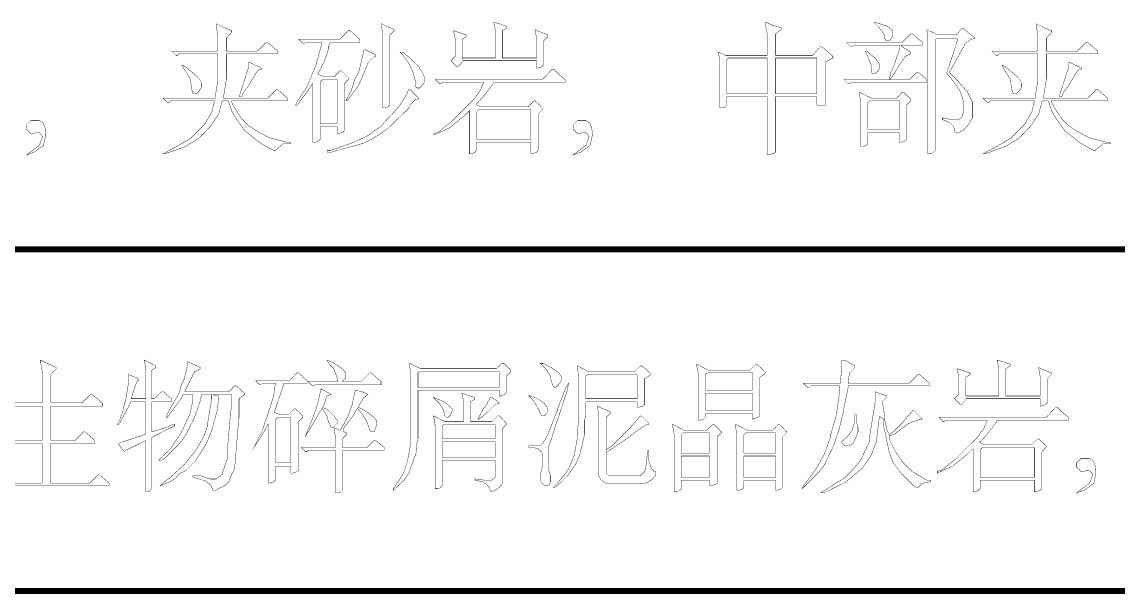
# Model space of a CAD drawing. Extents: x 94 to 452, y -72 to 1042.
# Drawn here: x 251.99 to 280.06, y 188.54 to 203.2 of the extents above; entities that cross this region are included whole.
import ezdxf

# ---------------------------------------------------------------- set-up
doc = ezdxf.new("R2010")
doc.units = 0
doc.header["$MEASUREMENT"] = 0
doc.layers.add('TREE_LAYER', color=7, linetype='Continuous')

msp = doc.modelspace()

# ---------------------------------------------------------------- linework, layer by layer
at = {"layer": 'TREE_LAYER'}
for points, const_width, elevation in [([(256.963024, 203.156283), (256.963024, 203.156283), (256.963024, 203.101382), (257.0042, 202.881774), (257.0042, 202.470009), (256.990475, 202.456283), (255.823808, 202.456283), (255.933612, 202.34648), (255.974788, 202.34648), (256.015965, 202.387656), (256.990475, 202.387656), (257.0042, 202.387656), (257.0042, 201.673931), (256.935573, 201.275891), (256.935573, 201.24844), (255.6042, 201.24844), (255.714004, 201.138636), (255.755181, 201.138636), (255.796357, 201.179813), (256.921847, 201.179813), (256.921847, 201.179813), (256.85322, 200.891578), (256.674788, 200.589617), (256.3042, 200.219029), (256.02969, 200.054323), (255.6042, 199.820989), (255.645377, 199.820989), (256.15322, 199.999421), (256.523808, 200.219029), (256.825769, 200.534715), (257.031651, 200.850401), (257.114004, 201.166087), (257.12773, 201.179813), (257.264985, 201.179813), (257.27871, 201.166087), (257.374788, 200.891578), (257.512043, 200.67197), (257.676749, 200.438636), (257.717926, 200.39746), (258.061063, 200.12295), (258.294396, 199.985695), (258.459102, 199.903342), (258.472828, 199.903342), (258.67871, 200.081774), (258.870867, 200.081774), (258.870867, 200.12295), (258.747337, 200.12295), (258.321847, 200.232754), (257.992436, 200.411185), (257.772828, 200.562166), (257.621847, 200.713146), (257.443416, 200.987656), (257.347337, 201.166087), (257.361063, 201.179813), (258.788514, 201.179813), (258.788514, 201.24844), (258.541455, 201.468048), (258.500279, 201.468048), (258.280671, 201.24844), (257.141455, 201.24844), (257.141455, 201.262166), (257.182632, 201.426872), (257.196357, 201.577852), (257.223808, 201.728832), (257.223808, 202.387656), (257.223808, 202.387656), (258.541455, 202.387656), (258.541455, 202.456283), (258.280671, 202.675891), (258.239494, 202.675891), (258.019886, 202.456283), (257.223808, 202.456283), (257.223808, 202.470009), (257.223808, 202.785695), (257.361063, 202.936676), (257.361063, 202.977852), (257.182632, 203.04648), (256.963024, 203.156283), (256.963024, 203.156283)], 0.01, 67), ([(260.394396, 202.977852), (260.35322, 202.977852), (260.133612, 202.758244), (259.076749, 202.758244), (259.186553, 202.64844), (259.214004, 202.64844), (259.255181, 202.675891), (259.680671, 202.675891), (259.680671, 202.675891), (259.584592, 202.34648), (259.584592, 202.305303), (259.543416, 202.195499), (259.515965, 202.085695), (259.406161, 201.824911), (259.296357, 201.550401), (259.035573, 201.152362), (258.994396, 201.070009), (258.994396, 201.070009), (259.035573, 201.070009), (259.049298, 201.083734), (259.323808, 201.454323), (259.433612, 201.632754), (259.433612, 201.632754), (259.433612, 200.12295), (259.52969, 200.12295), (259.584592, 200.150401), (259.625769, 200.191578), (259.625769, 200.520989), (259.625769, 200.520989), (260.051259, 200.520989), (260.064985, 200.520989), (260.064985, 200.342558), (260.106161, 200.342558), (260.202239, 200.370009), (260.243416, 200.411185), (260.243416, 201.619029), (260.35322, 201.728832), (260.35322, 201.770009), (260.174788, 201.94844), (260.133612, 201.94844), (259.982632, 201.79746), (259.721847, 201.79746), (259.570867, 201.866087), (259.570867, 201.879813), (259.735573, 202.195499), (259.845377, 202.524911), (259.845377, 202.579813), (259.886553, 202.675891), (260.641455, 202.675891), (260.641455, 202.758244), (260.394396, 202.977852), (260.394396, 202.977852)], 0.01, 67), ([(261.2042, 203.156283), (261.190475, 203.156283), (261.190475, 203.128832), (261.231651, 202.909225), (261.231651, 201.001382), (261.300279, 201.001382), (261.368906, 201.028832), (261.410083, 201.070009), (261.410083, 202.868048), (261.519886, 202.977852), (261.519886, 203.005303), (261.341455, 203.087656), (261.2042, 203.156283), (261.2042, 203.156283)], 0.01, 67), ([(264.086553, 203.19746), (264.072828, 203.19746), (264.072828, 203.170009), (264.114004, 202.991578), (264.114004, 202.277852), (264.100279, 202.277852), (263.276749, 202.277852), (263.263024, 202.277852), (263.263024, 202.758244), (263.372828, 202.826872), (263.372828, 202.826872), (263.372828, 202.868048), (263.043416, 202.977852), (263.084592, 202.77197), (263.084592, 202.319029), (262.974788, 202.209225), (263.125769, 202.058244), (263.15322, 202.058244), (263.263024, 202.168048), (263.263024, 202.195499), (263.276749, 202.209225), (265.170867, 202.209225), (265.170867, 202.195499), (265.170867, 202.017068), (265.25322, 202.030793), (265.308122, 202.058244), (265.349298, 202.099421), (265.349298, 202.717068), (265.459102, 202.826872), (265.459102, 202.868048), (265.280671, 202.936676), (265.12969, 203.005303), (265.170867, 202.77197), (265.170867, 202.277852), (265.170867, 202.277852), (264.292436, 202.277852), (264.292436, 202.277852), (264.292436, 202.977852), (264.402239, 203.04648), (264.402239, 203.04648), (264.402239, 203.087656), (264.086553, 203.19746), (264.086553, 203.19746)], 0.01, 67), ([(271.045377, 203.19746), (271.031651, 203.19746), (271.031651, 203.128832), (271.072828, 202.909225), (271.072828, 202.360205), (271.072828, 202.34648), (270.002239, 202.34648), (269.837534, 202.428832), (269.823808, 202.428832), (269.823808, 202.415107), (269.864985, 202.250401), (269.864985, 201.001382), (269.947337, 201.001382), (270.002239, 201.028832), (270.043416, 201.070009), (270.043416, 201.289617), (270.057141, 201.289617), (271.072828, 201.289617), (271.072828, 201.289617), (271.072828, 199.793538), (271.114004, 199.793538), (271.237534, 199.834715), (271.292436, 199.862166), (271.292436, 201.289617), (271.292436, 201.289617), (272.349298, 201.289617), (272.349298, 201.289617), (272.349298, 201.070009), (272.568906, 201.070009), (272.568906, 202.168048), (272.747337, 202.277852), (272.761063, 202.277852), (272.761063, 202.319029), (272.623808, 202.442558), (272.472828, 202.566087), (272.431651, 202.566087), (272.239494, 202.34648), (271.292436, 202.34648), (271.292436, 202.360205), (271.292436, 202.895499), (271.42969, 203.005303), (271.443416, 203.005303), (271.443416, 203.04648), (271.223808, 203.115107), (271.210083, 203.115107), (271.045377, 203.19746), (271.045377, 203.19746)], 0.01, 67), ([(273.817926, 203.19746), (273.8042, 203.19746), (273.92773, 203.073931), (274.064985, 202.895499), (274.092436, 202.758244), (274.133612, 202.717068), (274.202239, 202.717068), (274.284592, 202.826872), (274.284592, 202.977852), (274.161063, 203.087656), (273.955181, 203.156283), (273.900279, 203.170009), (273.817926, 203.19746), (273.817926, 203.19746)], 0.01, 67), ([(276.082632, 203.04648), (276.055181, 203.032754), (275.917926, 202.868048), (275.451259, 202.868048), (275.163024, 203.005303), (275.190475, 202.77197), (275.190475, 199.820989), (275.286553, 199.834715), (275.341455, 199.862166), (275.382632, 199.903342), (275.382632, 202.758244), (275.410083, 202.785695), (275.931651, 202.785695), (275.959102, 202.758244), (275.670867, 201.879813), (275.75322, 201.79746), (276.000279, 201.468048), (276.110083, 201.152362), (276.110083, 200.919029), (276.068906, 200.781774), (276.068906, 200.768048), (275.972828, 200.699421), (275.794396, 200.699421), (275.588514, 200.740597), (275.561063, 200.740597), (275.561063, 200.699421), (275.739494, 200.630793), (275.849298, 200.520989), (275.890475, 200.370009), (276.000279, 200.370009), (276.110083, 200.438636), (276.219886, 200.562166), (276.32969, 200.740597), (276.32969, 201.152362), (276.192436, 201.426872), (275.972828, 201.673931), (275.739494, 201.907264), (276.151259, 202.64844), (276.288514, 202.758244), (276.398318, 202.785695), (276.082632, 203.04648), (276.082632, 203.04648)], 0.01, 67), ([(277.963024, 203.156283), (277.963024, 203.156283), (277.963024, 203.101382), (278.0042, 202.881774), (278.0042, 202.470009), (277.990475, 202.456283), (276.823808, 202.456283), (276.933612, 202.34648), (276.974788, 202.34648), (277.015965, 202.387656), (277.990475, 202.387656), (278.0042, 202.387656), (278.0042, 201.673931), (277.935573, 201.275891), (277.935573, 201.24844), (276.6042, 201.24844), (276.714004, 201.138636), (276.755181, 201.138636), (276.796357, 201.179813), (277.921847, 201.179813), (277.921847, 201.179813), (277.85322, 200.891578), (277.674788, 200.589617), (277.3042, 200.219029), (277.02969, 200.054323), (276.6042, 199.820989), (276.645377, 199.820989), (277.15322, 199.999421), (277.523808, 200.219029), (277.825769, 200.534715), (278.031651, 200.850401), (278.114004, 201.166087), (278.12773, 201.179813), (278.264985, 201.179813), (278.27871, 201.166087), (278.374788, 200.891578), (278.512043, 200.67197), (278.676749, 200.438636), (278.717926, 200.39746), (279.061063, 200.12295), (279.294396, 199.985695), (279.459102, 199.903342), (279.472828, 199.903342), (279.67871, 200.081774), (279.870867, 200.081774), (279.870867, 200.12295), (279.747337, 200.12295), (279.321847, 200.232754), (278.992436, 200.411185), (278.772828, 200.562166), (278.621847, 200.713146), (278.443416, 200.987656), (278.347337, 201.166087), (278.361063, 201.179813), (279.788514, 201.179813), (279.788514, 201.24844), (279.541455, 201.468048), (279.500279, 201.468048), (279.280671, 201.24844), (278.141455, 201.24844), (278.141455, 201.262166), (278.182632, 201.426872), (278.196357, 201.577852), (278.223808, 201.728832), (278.223808, 202.387656), (278.223808, 202.387656), (279.541455, 202.387656), (279.541455, 202.456283), (279.280671, 202.675891), (279.239494, 202.675891), (279.019886, 202.456283), (278.223808, 202.456283), (278.223808, 202.470009), (278.223808, 202.785695), (278.361063, 202.936676), (278.361063, 202.977852), (278.182632, 203.04648), (277.963024, 203.156283), (277.963024, 203.156283)], 0.01, 67), ([(274.792436, 202.895499), (274.751259, 202.895499), (274.531651, 202.675891), (273.1042, 202.675891), (273.214004, 202.566087), (273.255181, 202.566087), (273.296357, 202.607264), (274.463024, 202.607264), (274.463024, 202.607264), (274.463024, 202.49746), (274.312043, 202.058244), (274.243416, 201.920989), (274.202239, 201.728832), (273.035573, 201.728832), (273.145377, 201.619029), (273.186553, 201.619029), (273.214004, 201.660205), (275.163024, 201.660205), (275.163024, 201.728832), (274.943416, 201.907264), (274.902239, 201.907264), (274.723808, 201.728832), (274.215965, 201.728832), (274.215965, 201.728832), (274.284592, 201.811185), (274.463024, 202.099421), (274.614004, 202.319029), (274.751259, 202.387656), (274.751259, 202.428832), (274.572828, 202.538636), (274.5042, 202.607264), (274.5042, 202.607264), (275.05322, 202.607264), (275.05322, 202.675891), (274.792436, 202.895499), (274.792436, 202.895499)], 0.01, 67), ([(260.764985, 202.49746), (260.751259, 202.483734), (260.614004, 201.907264), (260.531651, 201.770009), (260.421847, 201.440597), (260.325769, 201.262166), (260.284592, 201.179813), (260.312043, 201.179813), (260.325769, 201.193538), (260.614004, 201.577852), (260.861063, 202.168048), (261.012043, 202.319029), (261.05322, 202.319029), (261.039494, 202.360205), (260.764985, 202.49746), (260.764985, 202.49746)], 0.01, 67), ([(261.75322, 202.428832), (261.670867, 202.428832), (261.75322, 202.34648), (261.917926, 202.099421), (261.931651, 202.07197), (262.000279, 201.920989), (262.068906, 201.673931), (262.068906, 201.550401), (262.110083, 201.509225), (262.17871, 201.509225), (262.288514, 201.64648), (262.288514, 201.811185), (262.219886, 201.94844), (262.151259, 202.058244), (261.9042, 202.291578), (261.75322, 202.428832), (261.75322, 202.428832)], 0.01, 67), ([(273.625769, 202.456283), (273.584592, 202.456283), (273.65322, 202.319029), (273.735573, 202.099421), (273.735573, 201.975891), (273.763024, 201.879813), (273.763024, 201.879813), (273.845377, 201.879813), (273.914004, 201.94844), (273.955181, 202.017068), (273.955181, 202.099421), (273.914004, 202.168048), (273.845377, 202.277852), (273.694396, 202.387656), (273.625769, 202.456283), (273.625769, 202.456283)], 0.01, 67), ([(257.814004, 202.168048), (257.800279, 202.168048), (257.800279, 202.058244), (257.55322, 201.289617), (257.621847, 201.289617), (257.663024, 201.399421), (257.772828, 201.536676), (257.992436, 201.907264), (258.061063, 201.989617), (258.12969, 201.989617), (258.12969, 202.017068), (257.814004, 202.168048), (257.814004, 202.168048)], 0.01, 67), ([(270.084592, 202.277852), (270.084592, 202.277852), (271.072828, 202.277852), (271.072828, 202.277852), (271.072828, 201.37197), (271.072828, 201.358244), (270.057141, 201.358244), (270.043416, 201.37197), (270.043416, 202.236676), (270.084592, 202.277852), (270.084592, 202.277852)], 0.01, 67), ([(271.292436, 202.277852), (271.292436, 202.277852), (272.349298, 202.277852), (272.349298, 202.277852), (272.349298, 201.37197), (272.349298, 201.358244), (271.292436, 201.358244), (271.292436, 201.37197), (271.292436, 202.277852), (271.292436, 202.277852)], 0.01, 67), ([(278.814004, 202.168048), (278.800279, 202.168048), (278.800279, 202.058244), (278.55322, 201.289617), (278.621847, 201.289617), (278.663024, 201.399421), (278.772828, 201.536676), (278.992436, 201.907264), (279.061063, 201.989617), (279.12969, 201.989617), (279.12969, 202.017068), (278.814004, 202.168048), (278.814004, 202.168048)], 0.01, 67), ([(256.084592, 202.099421), (256.084592, 202.099421), (256.098318, 202.07197), (256.3042, 201.728832), (256.331651, 201.495499), (256.372828, 201.37197), (256.372828, 201.358244), (256.455181, 201.358244), (256.537534, 201.440597), (256.592436, 201.536676), (256.592436, 201.619029), (256.523808, 201.756283), (256.496357, 201.783734), (256.3042, 201.94844), (256.166945, 202.058244), (256.084592, 202.099421), (256.084592, 202.099421)], 0.01, 67), ([(265.610083, 201.989617), (265.568906, 201.989617), (265.321847, 201.728832), (262.576749, 201.728832), (262.686553, 201.619029), (262.714004, 201.619029), (262.755181, 201.660205), (263.812043, 201.660205), (263.812043, 201.64648), (263.757141, 201.52295), (263.743416, 201.468048), (263.564985, 201.220989), (263.002239, 200.658244), (262.659102, 200.383734), (262.535573, 200.342558), (262.535573, 200.301382), (262.892436, 200.466087), (262.947337, 200.493538), (263.331651, 200.809225), (263.441455, 200.919029), (263.455181, 200.919029), (263.455181, 199.820989), (263.537534, 199.834715), (263.592436, 199.862166), (263.633612, 199.903342), (263.633612, 200.109225), (263.633612, 200.12295), (265.019886, 200.12295), (265.019886, 200.109225), (265.019886, 199.820989), (265.061063, 199.820989), (265.170867, 199.862166), (265.212043, 199.903342), (265.212043, 200.850401), (265.321847, 200.960205), (265.321847, 201.001382), (265.12969, 201.179813), (265.102239, 201.179813), (264.951259, 201.028832), (263.743416, 201.028832), (263.619886, 201.083734), (263.757141, 201.234715), (264.031651, 201.577852), (264.072828, 201.660205), (265.898318, 201.660205), (265.898318, 201.728832), (265.761063, 201.838636), (265.610083, 201.989617), (265.610083, 201.989617)], 0.01, 67), ([(277.084592, 202.099421), (277.084592, 202.099421), (277.098318, 202.07197), (277.3042, 201.728832), (277.331651, 201.495499), (277.372828, 201.37197), (277.372828, 201.358244), (277.455181, 201.358244), (277.537534, 201.440597), (277.592436, 201.536676), (277.592436, 201.619029), (277.523808, 201.756283), (277.496357, 201.783734), (277.3042, 201.94844), (277.166945, 202.058244), (277.084592, 202.099421), (277.084592, 202.099421)], 0.01, 67), ([(259.694396, 201.728832), (259.694396, 201.728832), (260.051259, 201.728832), (260.064985, 201.728832), (260.064985, 200.603342), (260.051259, 200.589617), (259.625769, 200.589617), (259.625769, 200.603342), (259.625769, 201.660205), (259.694396, 201.728832), (259.694396, 201.728832)], 0.01, 67), ([(261.931651, 201.468048), (261.890475, 201.468048), (261.849298, 201.358244), (261.670867, 201.070009), (261.519886, 200.891578), (261.259102, 200.617068), (261.190475, 200.520989), (261.012043, 200.411185), (260.874788, 200.301382), (260.5042, 200.12295), (259.886553, 199.903342), (259.8042, 199.903342), (259.8042, 199.862166), (259.914004, 199.862166), (260.133612, 199.930793), (260.463024, 200.013146), (260.77871, 200.109225), (261.121847, 200.301382), (261.368906, 200.479813), (261.9042, 201.001382), (261.959102, 201.111185), (262.068906, 201.220989), (262.151259, 201.220989), (262.151259, 201.24844), (261.931651, 201.468048), (261.931651, 201.468048)], 0.01, 67), ([(273.447337, 201.399421), (273.433612, 201.399421), (273.433612, 201.37197), (273.474788, 201.152362), (273.474788, 200.013146), (273.557141, 200.013146), (273.612043, 200.040597), (273.65322, 200.081774), (273.65322, 200.370009), (273.666945, 200.370009), (274.463024, 200.370009), (274.463024, 200.370009), (274.463024, 200.12295), (274.5042, 200.12295), (274.614004, 200.150401), (274.641455, 200.191578), (274.641455, 201.070009), (274.751259, 201.179813), (274.751259, 201.220989), (274.572828, 201.399421), (274.531651, 201.399421), (274.394396, 201.24844), (273.735573, 201.24844), (273.447337, 201.399421), (273.447337, 201.399421)], 0.01, 67), ([(273.694396, 201.179813), (273.694396, 201.179813), (274.463024, 201.179813), (274.463024, 201.179813), (274.463024, 200.452362), (274.463024, 200.452362), (273.666945, 200.452362), (273.65322, 200.452362), (273.65322, 201.138636), (273.694396, 201.179813), (273.694396, 201.179813)], 0.01, 67), ([(263.702239, 200.960205), (263.702239, 200.960205), (265.019886, 200.960205), (265.019886, 200.960205), (265.019886, 200.191578), (265.019886, 200.191578), (263.633612, 200.191578), (263.633612, 200.191578), (263.633612, 200.891578), (263.702239, 200.960205), (263.702239, 200.960205)], 0.01, 67), ([(252.433612, 200.67197), (252.214004, 200.67197), (252.1042, 200.562166), (252.1042, 200.452362), (252.214004, 200.342558), (252.433612, 200.370009), (252.515965, 200.260205), (252.433612, 200.040597), (252.1042, 199.793538), (252.296357, 199.862166), (252.543416, 200.040597), (252.598318, 200.301382), (252.584592, 200.479813), (252.52969, 200.617068), (252.433612, 200.67197), (252.433612, 200.67197)], 0.01, 67), ([(266.433612, 200.67197), (266.214004, 200.67197), (266.1042, 200.562166), (266.1042, 200.452362), (266.214004, 200.342558), (266.433612, 200.370009), (266.515965, 200.260205), (266.433612, 200.040597), (266.1042, 199.793538), (266.296357, 199.862166), (266.543416, 200.040597), (266.598318, 200.301382), (266.584592, 200.479813), (266.52969, 200.617068), (266.433612, 200.67197), (266.433612, 200.67197)], 0.01, 67), ([(221.22612, 197.373677), (399.22612, 197.373677)], 0.15, 178), ([(251.19296, 191.311486), (254.226293, 191.311486), (254.226293, 191.380113), (253.979235, 191.599721), (253.938058, 191.599721), (253.71845, 191.380113), (252.730215, 191.380113), (252.730215, 191.393839), (252.730215, 192.409525), (252.730215, 192.409525), (253.855705, 192.409525), (253.855705, 192.478152), (253.608646, 192.69776), (253.56747, 192.69776), (253.347862, 192.478152), (252.730215, 192.478152), (252.730215, 192.491878), (252.730215, 193.356584), (252.730215, 193.356584), (254.047862, 193.356584), (254.047862, 193.438937), (253.787078, 193.658545), (253.745901, 193.658545), (253.526293, 193.438937), (252.730215, 193.438937), (252.730215, 193.438937), (252.730215, 194.166388), (252.86747, 194.317368), (252.86747, 194.344819), (252.689039, 194.427172), (252.469431, 194.536976), (252.469431, 194.536976)], 0.01, 68), ([(252.469431, 194.536976), (252.469431, 194.536976), (252.469431, 194.468348), (252.510607, 194.248741), (252.510607, 193.438937), (252.496882, 193.438937), (251.645901, 193.438937)], 0.01, 68), ([(255.132176, 194.536976), (255.132176, 194.536976), (255.132176, 194.509525), (255.159627, 194.289917), (255.159627, 193.548741), (255.159627, 193.548741), (254.802764, 193.548741), (254.789039, 193.548741), (254.830215, 193.67227), (254.830215, 193.699721), (254.940019, 194.001682), (254.953744, 194.015407), (254.981195, 194.015407), (254.981195, 194.056584), (254.720411, 194.166388), (254.720411, 193.974231), (254.651784, 193.535015), (254.651784, 193.507564), (254.583156, 193.301682), (254.583156, 193.24678), (254.500803, 193.027172), (254.432176, 192.889917), (254.473352, 192.889917), (254.473352, 192.889917), (254.734137, 193.370309), (254.775313, 193.466388), (255.159627, 193.466388), (255.159627, 193.466388), (255.159627, 192.642858), (255.063548, 192.601682), (254.473352, 192.409525), (254.473352, 192.368348), (254.610607, 192.189917), (254.651784, 192.231094), (254.665509, 192.231094), (255.159627, 192.478152), (255.159627, 192.478152), (255.159627, 191.160505), (255.24198, 191.160505), (255.310607, 191.242858), (255.310607, 192.54678), (255.324333, 192.560505), (255.887078, 192.848741), (255.900803, 192.848741), (255.900803, 192.889917), (255.859627, 192.889917), (255.681195, 192.807564), (255.66747, 192.807564), (255.324333, 192.69776), (255.310607, 192.69776), (255.310607, 193.466388), (255.310607, 193.466388), (255.81845, 193.466388), (255.81845, 193.548741), (255.612568, 193.727172), (255.571391, 193.727172), (255.379235, 193.548741), (255.310607, 193.548741), (255.310607, 193.548741), (255.310607, 194.276192), (255.420411, 194.344819), (255.420411, 194.344819), (255.420411, 194.385996), (255.132176, 194.536976), (255.132176, 194.536976)], 0.01, 68), ([(256.230215, 194.495799), (256.230215, 194.495799), (256.230215, 194.413446), (256.175313, 194.166388), (256.161588, 194.138937), (256.147862, 194.056584), (256.079235, 193.919329), (256.010607, 193.685996), (255.736097, 193.205603), (255.681195, 193.068348), (255.708646, 193.068348), (255.722372, 193.082074), (256.065509, 193.548741), (256.120411, 193.658545), (256.36747, 193.658545), (256.36747, 193.644819), (256.36747, 193.535015), (256.326293, 193.287956), (256.312568, 193.260505), (256.298842, 193.178152), (256.079235, 192.69776), (255.790999, 192.258545), (255.489039, 191.970309), (255.571391, 191.970309), (255.66747, 192.038937), (255.983156, 192.354623), (256.120411, 192.519329), (256.257666, 192.752662), (256.408646, 193.068348), (256.559627, 193.493839), (256.559627, 193.548741), (256.600803, 193.658545), (256.847862, 193.658545), (256.847862, 193.644819), (256.847862, 193.535015), (256.738058, 192.876192), (256.738058, 192.848741), (256.669431, 192.629133), (256.449823, 192.231094), (256.147862, 191.860505), (255.804725, 191.544819), (255.640019, 191.42129), (255.530215, 191.311486), (255.790999, 191.42129), (255.928254, 191.517368), (256.010607, 191.613446), (256.189039, 191.709525), (256.422372, 191.942858), (256.696882, 192.368348), (256.751784, 192.491878), (256.847862, 192.725211), (256.902764, 192.931094), (256.998842, 193.274231), (257.026293, 193.617368), (256.889039, 193.644819), (256.889039, 193.658545), (257.355705, 193.658545), (257.355705, 193.644819), (257.355705, 193.342858), (257.328254, 193.136976), (257.287078, 192.656584), (257.287078, 192.656584), (257.259627, 192.327172), (257.259627, 192.313446), (257.259627, 192.217368), (257.245901, 192.203643), (257.245901, 191.99776), (257.136097, 191.682074), (257.108646, 191.599721), (256.957666, 191.489917), (256.806686, 191.489917), (256.573352, 191.57227), (256.36747, 191.57227), (256.36747, 191.531094), (256.408646, 191.531094), (256.614529, 191.462466), (256.669431, 191.462466), (256.820411, 191.338937), (256.889039, 191.201682), (256.957666, 191.201682), (257.204725, 191.338937), (257.287078, 191.42129), (257.355705, 191.599721), (257.396882, 191.668348), (257.438058, 191.778152), (257.451784, 191.942858), (257.451784, 191.956584), (257.451784, 191.984035), (257.465509, 192.12129), (257.465509, 192.176192), (257.479235, 192.189917), (257.479235, 192.244819), (257.479235, 192.299721), (257.506686, 192.601682), (257.506686, 192.601682), (257.534137, 192.931094), (257.534137, 192.944819), (257.534137, 193.040897), (257.547862, 193.054623), (257.547862, 193.548741), (257.685117, 193.644819), (257.685117, 193.658545), (257.685117, 193.685996), (257.479235, 193.878152), (257.438058, 193.878152), (257.287078, 193.727172), (256.161588, 193.727172), (256.161588, 193.740897), (256.408646, 194.235015), (256.559627, 194.317368), (256.559627, 194.344819), (256.230215, 194.495799), (256.230215, 194.495799)], 0.01, 68), ([(259.812568, 194.536976), (259.798842, 194.536976), (259.86747, 194.427172), (259.977274, 194.317368), (260.059627, 194.09776), (260.059627, 194.015407), (260.087078, 193.987956), (260.087078, 193.987956), (259.31845, 193.987956), (259.428254, 193.878152), (259.469431, 193.878152), (259.510607, 193.905603), (261.185117, 193.905603), (261.185117, 193.987956), (260.938058, 194.207564), (260.896882, 194.207564), (260.677274, 193.987956), (260.196882, 193.987956), (260.196882, 193.987956), (260.210607, 194.001682), (260.279235, 194.084035), (260.279235, 194.207564), (260.210607, 194.303643), (259.990999, 194.454623), (259.936097, 194.482074), (259.812568, 194.536976), (259.812568, 194.536976)], 0.01, 68), ([(261.912568, 194.454623), (261.912568, 194.454623), (261.912568, 194.440897), (261.940019, 194.22129), (261.940019, 192.368348), (261.871391, 191.99776), (261.871391, 191.970309), (261.761588, 191.640897), (261.651784, 191.462466), (261.500803, 191.242858), (261.500803, 191.201682), (261.775313, 191.462466), (261.912568, 191.668348), (261.926293, 191.736976), (262.008646, 191.942858), (262.022372, 191.984035), (262.090999, 192.176192), (262.104725, 192.354623), (262.104725, 192.354623), (262.104725, 192.395799), (262.132176, 192.519329), (262.132176, 193.754623), (262.132176, 193.768348), (264.204725, 193.768348), (264.21845, 193.754623), (264.21845, 193.617368), (264.259627, 193.617368), (264.355705, 193.658545), (264.396882, 193.685996), (264.396882, 194.125211), (264.506686, 194.235015), (264.506686, 194.276192), (264.328254, 194.454623), (264.287078, 194.454623), (264.136097, 194.317368), (262.200803, 194.317368), (261.912568, 194.454623), (261.912568, 194.454623)], 0.01, 68), ([(265.343941, 194.454623), (265.261588, 194.454623), (265.412568, 194.303643), (265.522372, 194.125211), (265.549823, 193.974231), (265.590999, 193.878152), (265.632176, 193.836976), (265.659627, 193.836976), (265.74198, 193.919329), (265.810607, 194.015407), (265.810607, 194.09776), (265.728254, 194.22129), (265.590999, 194.317368), (265.343941, 194.454623), (265.343941, 194.454623)], 0.01, 68), ([(266.222372, 194.385996), (266.208646, 194.385996), (266.208646, 194.358545), (266.249823, 194.138937), (266.249823, 193.068348), (266.208646, 192.587956), (266.208646, 192.505603), (266.140019, 192.135015), (266.140019, 192.107564), (265.989039, 191.750701), (265.920411, 191.640897), (265.700803, 191.380113), (265.590999, 191.270309), (265.632176, 191.270309), (265.796882, 191.407564), (265.961588, 191.57227), (266.181195, 191.887956), (266.290999, 192.148741), (266.290999, 192.203643), (266.31845, 192.285996), (266.359627, 192.464427), (266.400803, 192.642858), (266.400803, 192.999721), (266.428254, 193.095799), (266.428254, 193.466388), (266.44198, 193.466388), (267.745901, 193.466388), (267.745901, 193.466388), (267.745901, 193.329133), (267.787078, 193.329133), (267.883156, 193.356584), (267.938058, 193.39776), (267.938058, 194.056584), (268.075313, 194.152662), (268.075313, 194.166388), (268.075313, 194.207564), (267.869431, 194.385996), (267.828254, 194.385996), (267.677274, 194.235015), (266.510607, 194.235015), (266.222372, 194.385996), (266.222372, 194.385996)], 0.01, 68), ([(269.283156, 194.427172), (269.269431, 194.427172), (269.269431, 194.399721), (269.310607, 194.180113), (269.310607, 192.999721), (269.379235, 192.999721), (269.447862, 193.027172), (269.489039, 193.068348), (269.489039, 193.178152), (269.502764, 193.178152), (270.696882, 193.178152), (270.696882, 193.178152), (270.696882, 193.027172), (270.738058, 193.027172), (270.834137, 193.068348), (270.889039, 193.109525), (270.889039, 194.09776), (271.026293, 194.193839), (271.026293, 194.207564), (271.026293, 194.235015), (270.820411, 194.427172), (270.779235, 194.427172), (270.628254, 194.276192), (269.571391, 194.276192), (269.283156, 194.427172), (269.283156, 194.427172)], 0.01, 68), ([(273.071391, 194.536976), (272.989039, 194.536976), (272.989039, 194.399721), (272.947862, 193.94678), (272.000803, 193.94678), (272.110607, 193.836976), (272.151784, 193.836976), (272.19296, 193.878152), (272.934137, 193.878152), (272.934137, 193.864427), (272.920411, 193.727172), (272.920411, 193.644819), (272.851784, 193.178152), (272.851784, 193.136976), (272.700803, 192.629133), (272.700803, 192.587956), (272.549823, 192.148741), (272.371391, 191.819329), (272.220411, 191.599721), (272.000803, 191.311486), (271.973352, 191.242858), (272.385117, 191.654623), (272.522372, 191.819329), (272.769431, 192.327172), (272.920411, 192.766388), (272.961588, 192.958545), (273.030215, 193.233054), (273.030215, 193.260505), (273.140019, 193.782074), (273.153744, 193.878152), (275.226293, 193.878152), (275.226293, 193.94678), (274.979235, 194.166388), (274.938058, 194.166388), (274.71845, 193.94678), (273.153744, 193.94678), (273.153744, 193.974231), (273.181195, 194.207564), (273.31845, 194.344819), (273.31845, 194.385996), (273.071391, 194.536976), (273.071391, 194.536976)], 0.01, 68), ([(276.983156, 194.536976), (276.969431, 194.536976), (276.969431, 194.509525), (277.010607, 194.331094), (277.010607, 193.617368), (276.996882, 193.617368), (276.173352, 193.617368), (276.159627, 193.617368), (276.159627, 194.09776), (276.269431, 194.166388), (276.269431, 194.166388), (276.269431, 194.207564), (275.940019, 194.317368), (275.981195, 194.111486), (275.981195, 193.658545), (275.871391, 193.548741), (276.022372, 193.39776), (276.049823, 193.39776), (276.159627, 193.507564), (276.159627, 193.535015), (276.173352, 193.548741), (278.06747, 193.548741), (278.06747, 193.535015), (278.06747, 193.356584), (278.149823, 193.370309), (278.204725, 193.39776), (278.245901, 193.438937), (278.245901, 194.056584), (278.355705, 194.166388), (278.355705, 194.207564), (278.177274, 194.276192), (278.026293, 194.344819), (278.06747, 194.111486), (278.06747, 193.617368), (278.06747, 193.617368), (277.189039, 193.617368), (277.189039, 193.617368), (277.189039, 194.317368), (277.298842, 194.385996), (277.298842, 194.385996), (277.298842, 194.427172), (276.983156, 194.536976), (276.983156, 194.536976)], 0.01, 68), ([(259.071391, 194.207564), (259.030215, 194.207564), (258.851784, 194.015407), (257.973352, 194.015407), (258.083156, 193.905603), (258.110607, 193.905603), (258.151784, 193.94678), (258.481195, 193.94678), (258.481195, 193.94678), (258.440019, 193.644819), (258.343941, 193.315407), (258.330215, 193.287956), (258.247862, 193.027172), (258.234137, 193.013446), (258.151784, 192.738937), (257.932176, 192.299721), (257.932176, 192.299721), (258.179235, 192.684035), (258.289039, 192.889917), (258.302764, 192.889917), (258.302764, 191.380113), (258.385117, 191.393839), (258.440019, 191.42129), (258.481195, 191.462466), (258.481195, 191.819329), (258.481195, 191.819329), (258.879235, 191.819329), (258.879235, 191.819329), (258.879235, 191.640897), (258.920411, 191.640897), (259.01649, 191.668348), (259.071391, 191.709525), (259.071391, 192.958545), (259.181195, 193.068348), (259.181195, 193.109525), (258.989039, 193.287956), (258.961588, 193.287956), (258.810607, 193.136976), (258.590999, 193.136976), (258.453744, 193.191878), (258.453744, 193.205603), (258.700803, 193.933054), (258.700803, 193.94678), (259.290999, 193.94678), (259.290999, 194.015407), (259.071391, 194.207564), (259.071391, 194.207564)], 0.01, 68), ([(262.159627, 194.235015), (262.159627, 194.235015), (264.204725, 194.235015), (264.21845, 194.235015), (264.21845, 193.836976), (264.204725, 193.836976), (262.132176, 193.836976), (262.132176, 193.836976), (262.132176, 194.207564), (262.159627, 194.235015), (262.159627, 194.235015)], 0.01, 68), ([(266.469431, 194.166388), (266.469431, 194.166388), (267.745901, 194.166388), (267.745901, 194.166388), (267.745901, 193.548741), (267.745901, 193.548741), (266.44198, 193.548741), (266.428254, 193.548741), (266.428254, 194.125211), (266.469431, 194.166388), (266.469431, 194.166388)], 0.01, 68), ([(269.530215, 194.193839), (269.530215, 194.207564), (270.696882, 194.207564), (270.696882, 194.193839), (270.696882, 193.768348), (270.696882, 193.768348), (269.502764, 193.768348), (269.489039, 193.768348), (269.489039, 194.166388), (269.530215, 194.193839), (269.530215, 194.193839)], 0.01, 68), ([(260.540019, 193.768348), (260.526293, 193.768348), (260.526293, 193.754623), (260.498842, 193.631094), (260.457666, 193.452662), (260.457666, 193.425211), (260.347862, 193.109525), (260.155705, 192.752662), (260.14198, 192.738937), (260.128254, 192.738937), (259.977274, 192.807564), (260.01845, 192.574231), (260.01845, 192.299721), (260.01845, 192.299721), (259.140019, 192.299721), (259.249823, 192.189917), (259.290999, 192.189917), (259.31845, 192.231094), (260.01845, 192.231094), (260.01845, 192.217368), (260.01845, 191.133054), (260.100803, 191.133054), (260.155705, 191.160505), (260.196882, 191.201682), (260.196882, 192.217368), (260.210607, 192.231094), (261.26747, 192.231094), (261.26747, 192.299721), (261.047862, 192.478152), (261.006686, 192.478152), (260.828254, 192.299721), (260.210607, 192.299721), (260.196882, 192.299721), (260.196882, 192.519329), (260.306686, 192.629133), (260.306686, 192.670309), (260.210607, 192.711486), (260.238058, 192.807564), (260.457666, 193.095799), (260.581195, 193.301682), (260.71845, 193.136976), (260.814529, 192.97227), (260.828254, 192.944819), (260.896882, 192.752662), (260.938058, 192.69776), (261.006686, 192.69776), (261.075313, 192.876192), (261.075313, 192.958545), (261.047862, 193.027172), (261.020411, 193.054623), (260.869431, 193.178152), (260.690999, 193.287956), (260.594921, 193.329133), (260.745901, 193.576192), (260.855705, 193.658545), (260.690999, 193.727172), (260.636097, 193.740897), (260.540019, 193.768348), (260.540019, 193.768348)], 0.01, 68), ([(259.661588, 193.795799), (259.647862, 193.795799), (259.647862, 193.768348), (259.620411, 193.67227), (259.579235, 193.493839), (259.579235, 193.466388), (259.524333, 193.315407), (259.524333, 193.301682), (259.469431, 193.150701), (259.469431, 193.136976), (259.332176, 192.780113), (259.31845, 192.766388), (259.249823, 192.587956), (259.428254, 192.876192), (259.510607, 193.027172), (259.675313, 193.301682), (259.689039, 193.287956), (259.798842, 193.109525), (259.840019, 192.958545), (259.908646, 192.807564), (259.949823, 192.807564), (260.059627, 192.917368), (260.059627, 192.999721), (259.990999, 193.095799), (259.826293, 193.260505), (259.702764, 193.315407), (259.689039, 193.329133), (259.730215, 193.39776), (259.798842, 193.617368), (259.812568, 193.617368), (259.908646, 193.658545), (259.661588, 193.795799), (259.661588, 193.795799)], 0.01, 68), ([(265.989039, 193.94678), (265.920411, 193.836976), (265.700803, 193.274231), (265.700803, 193.24678), (265.440019, 192.587956), (265.330215, 192.409525), (265.261588, 192.340897), (264.973352, 192.340897), (264.973352, 192.299721), (265.083156, 192.299721), (265.220411, 192.258545), (265.302764, 192.176192), (265.330215, 192.080113), (265.330215, 191.929133), (265.302764, 191.736976), (265.302764, 191.709525), (265.261588, 191.613446), (265.261588, 191.462466), (265.302764, 191.380113), (265.398842, 191.311486), (265.481195, 191.311486), (265.522372, 191.407564), (265.522372, 191.57227), (265.481195, 191.709525), (265.481195, 192.340897), (265.522372, 192.436976), (265.563548, 192.560505), (265.659627, 192.876192), (265.687078, 192.944819), (265.961588, 193.782074), (265.961588, 193.809525), (265.989039, 193.94678), (265.989039, 193.94678)], 0.01, 68), ([(273.840019, 193.727172), (273.840019, 193.727172), (273.840019, 193.452662), (273.702764, 192.601682), (273.689039, 192.436976), (273.469431, 191.970309), (273.249823, 191.709525), (273.057666, 191.517368), (272.440019, 191.133054), (272.536097, 191.133054), (273.098842, 191.42129), (273.510607, 191.764427), (273.730215, 192.080113), (273.86747, 192.436976), (273.908646, 192.752662), (273.949823, 193.095799), (274.059627, 193.027172), (274.059627, 192.835015), (274.100803, 192.656584), (274.196882, 192.189917), (274.29296, 191.929133), (274.320411, 191.887956), (274.526293, 191.613446), (274.828254, 191.311486), (274.924333, 191.270309), (274.938058, 191.270309), (275.047862, 191.380113), (275.26747, 191.42129), (275.26747, 191.462466), (275.157666, 191.462466), (274.787078, 191.682074), (274.526293, 191.942858), (274.347862, 192.217368), (274.196882, 192.519329), (274.196882, 192.587956), (274.210607, 192.601682), (274.320411, 192.629133), (274.704725, 192.917368), (275.006686, 193.027172), (275.047862, 193.027172), (274.828254, 193.24678), (274.787078, 193.24678), (274.787078, 193.219329), (274.498842, 192.889917), (274.334137, 192.725211), (274.210607, 192.629133), (274.155705, 192.711486), (274.087078, 192.985996), (274.059627, 193.301682), (274.01845, 193.466388), (274.01845, 193.466388), (274.128254, 193.576192), (274.128254, 193.617368), (273.840019, 193.727172), (273.840019, 193.727172)], 0.01, 68), ([(262.543941, 193.576192), (262.530215, 193.576192), (262.681195, 193.425211), (262.777274, 193.274231), (262.790999, 193.233054), (262.81845, 193.109525), (262.859627, 193.068348), (262.900803, 193.068348), (262.969431, 193.136976), (263.010607, 193.24678), (263.010607, 193.287956), (262.873352, 193.411486), (262.722372, 193.507564), (262.66747, 193.52129), (262.543941, 193.576192), (262.543941, 193.576192)], 0.01, 68), ([(263.271391, 193.685996), (263.257666, 193.685996), (263.257666, 193.67227), (263.298842, 193.480113), (263.298842, 192.958545), (263.298842, 192.958545), (262.81845, 192.958545), (262.530215, 193.109525), (262.571391, 192.862466), (262.571391, 191.242858), (262.653744, 191.242858), (262.708646, 191.270309), (262.749823, 191.311486), (262.749823, 191.970309), (262.749823, 191.970309), (264.094921, 191.970309), (264.108646, 191.970309), (264.108646, 191.531094), (264.026293, 191.462466), (263.820411, 191.462466), (263.614529, 191.489917), (263.587078, 191.489917), (263.587078, 191.462466), (263.779235, 191.42129), (263.889039, 191.352662), (263.957666, 191.270309), (263.985117, 191.174231), (263.998842, 191.160505), (264.108646, 191.201682), (264.204725, 191.270309), (264.287078, 191.352662), (264.287078, 192.780113), (264.396882, 192.889917), (264.396882, 192.917368), (264.21845, 193.109525), (264.177274, 193.109525), (264.026293, 192.958545), (263.490999, 192.958545), (263.477274, 192.958545), (263.477274, 193.466388), (263.587078, 193.535015), (263.587078, 193.548741), (263.587078, 193.576192), (263.271391, 193.685996), (263.271391, 193.685996)], 0.01, 68), ([(264.040019, 193.576192), (263.998842, 193.576192), (263.985117, 193.576192), (263.889039, 193.39776), (263.806686, 193.287956), (263.669431, 193.027172), (263.696882, 193.027172), (263.724333, 193.040897), (263.943941, 193.233054), (264.108646, 193.39776), (264.21845, 193.438937), (264.040019, 193.576192), (264.040019, 193.576192)], 0.01, 68), ([(265.014529, 193.617368), (264.973352, 193.617368), (265.055705, 193.535015), (265.151784, 193.39776), (265.302764, 193.109525), (265.371391, 193.109525), (265.412568, 193.150701), (265.440019, 193.205603), (265.440019, 193.329133), (265.371391, 193.425211), (265.261588, 193.507564), (265.124333, 193.576192), (265.014529, 193.617368), (265.014529, 193.617368)], 0.01, 68), ([(269.489039, 193.685996), (269.502764, 193.685996), (270.696882, 193.685996), (270.696882, 193.685996), (270.696882, 193.260505), (270.696882, 193.24678), (269.502764, 193.24678), (269.489039, 193.260505), (269.489039, 193.685996), (269.489039, 193.685996)], 0.01, 68), ([(251.632176, 193.356584), (252.496882, 193.356584), (252.510607, 193.356584), (252.510607, 192.491878), (252.496882, 192.478152), (251.522372, 192.478152)], 0.01, 68), ([(266.730215, 193.356584), (266.730215, 193.356584), (266.730215, 193.342858), (266.757666, 193.12325), (266.757666, 191.57227), (266.826293, 191.462466), (266.936097, 191.380113), (267.965509, 191.380113), (268.034137, 191.42129), (268.143941, 191.489917), (268.226293, 191.599721), (268.226293, 191.682074), (268.185117, 191.682074), (268.11649, 191.750701), (268.047862, 191.929133), (268.047862, 192.231094), (268.006686, 192.231094), (268.006686, 192.135015), (267.965509, 191.778152), (267.938058, 191.682074), (267.828254, 191.57227), (267.01845, 191.57227), (266.949823, 191.640897), (266.949823, 192.176192), (267.087078, 192.258545), (267.41649, 192.478152), (267.759627, 192.738937), (267.965509, 192.876192), (268.047862, 192.889917), (268.047862, 192.917368), (267.896882, 193.068348), (267.828254, 193.109525), (267.608646, 192.848741), (267.087078, 192.327172), (266.977274, 192.258545), (266.949823, 192.231094), (266.949823, 192.244819), (266.949823, 193.068348), (267.059627, 193.178152), (267.059627, 193.219329), (266.86747, 193.287956), (266.730215, 193.356584), (266.730215, 193.356584)], 0.01, 68), ([(273.359627, 193.136976), (273.31845, 193.136976), (273.31845, 192.958545), (273.249823, 192.738937), (273.140019, 192.587956), (272.989039, 192.450701), (272.989039, 192.409525), (273.071391, 192.340897), (273.181195, 192.340897), (273.277274, 192.409525), (273.359627, 192.587956), (273.400803, 192.69776), (273.400803, 192.82129), (273.359627, 192.958545), (273.359627, 193.136976), (273.359627, 193.136976)], 0.01, 68), ([(278.506686, 193.329133), (278.465509, 193.329133), (278.21845, 193.068348), (275.473352, 193.068348), (275.583156, 192.958545), (275.610607, 192.958545), (275.651784, 192.999721), (276.708646, 192.999721), (276.708646, 192.985996), (276.653744, 192.862466), (276.640019, 192.807564), (276.461588, 192.560505), (275.898842, 191.99776), (275.555705, 191.72325), (275.432176, 191.682074), (275.432176, 191.640897), (275.789039, 191.805603), (275.843941, 191.833054), (276.228254, 192.148741), (276.338058, 192.258545), (276.351784, 192.258545), (276.351784, 191.160505), (276.434137, 191.174231), (276.489039, 191.201682), (276.530215, 191.242858), (276.530215, 191.448741), (276.530215, 191.462466), (277.91649, 191.462466), (277.91649, 191.448741), (277.91649, 191.160505), (277.957666, 191.160505), (278.06747, 191.201682), (278.108646, 191.242858), (278.108646, 192.189917), (278.21845, 192.299721), (278.21845, 192.340897), (278.026293, 192.519329), (277.998842, 192.519329), (277.847862, 192.368348), (276.640019, 192.368348), (276.51649, 192.42325), (276.653744, 192.574231), (276.928254, 192.917368), (276.969431, 192.999721), (278.794921, 192.999721), (278.794921, 193.068348), (278.657666, 193.178152), (278.506686, 193.329133), (278.506686, 193.329133)], 0.01, 68), ([(258.549823, 193.068348), (258.549823, 193.068348), (258.879235, 193.068348), (258.879235, 193.068348), (258.879235, 191.901682), (258.879235, 191.901682), (258.481195, 191.901682), (258.481195, 191.901682), (258.481195, 192.999721), (258.549823, 193.068348), (258.549823, 193.068348)], 0.01, 68), ([(262.777274, 192.876192), (262.790999, 192.889917), (264.094921, 192.889917), (264.108646, 192.876192), (264.108646, 192.519329), (264.094921, 192.519329), (262.749823, 192.519329), (262.749823, 192.519329), (262.749823, 192.848741), (262.777274, 192.876192), (262.777274, 192.876192)], 0.01, 68), ([(268.651784, 192.889917), (268.651784, 192.889917), (268.651784, 192.862466), (268.69296, 192.642858), (268.69296, 191.160505), (268.775313, 191.174231), (268.830215, 191.201682), (268.871391, 191.242858), (268.871391, 191.448741), (268.871391, 191.462466), (269.598842, 191.462466), (269.598842, 191.448741), (269.598842, 191.311486), (269.640019, 191.311486), (269.749823, 191.352662), (269.790999, 191.380113), (269.790999, 192.560505), (269.900803, 192.670309), (269.900803, 192.69776), (269.708646, 192.889917), (269.681195, 192.889917), (269.530215, 192.738937), (268.940019, 192.738937), (268.651784, 192.889917), (268.651784, 192.889917)], 0.01, 68), ([(270.271391, 192.889917), (270.257666, 192.889917), (270.257666, 192.862466), (270.298842, 192.642858), (270.298842, 191.201682), (270.381195, 191.201682), (270.436097, 191.229133), (270.477274, 191.270309), (270.477274, 191.448741), (270.490999, 191.462466), (271.287078, 191.462466), (271.287078, 191.448741), (271.287078, 191.201682), (271.328254, 191.201682), (271.438058, 191.242858), (271.465509, 191.270309), (271.465509, 192.560505), (271.575313, 192.670309), (271.575313, 192.69776), (271.396882, 192.889917), (271.355705, 192.889917), (271.21845, 192.738937), (270.559627, 192.738937), (270.271391, 192.889917), (270.271391, 192.889917)], 0.01, 68), ([(268.898842, 192.656584), (268.912568, 192.670309), (269.598842, 192.670309), (269.598842, 192.656584), (269.598842, 192.162466), (269.598842, 192.148741), (268.871391, 192.148741), (268.871391, 192.162466), (268.871391, 192.629133), (268.898842, 192.656584), (268.898842, 192.656584)], 0.01, 68), ([(270.51845, 192.656584), (270.51845, 192.670309), (271.287078, 192.670309), (271.287078, 192.656584), (271.287078, 192.162466), (271.287078, 192.148741), (270.490999, 192.148741), (270.477274, 192.162466), (270.477274, 192.629133), (270.51845, 192.656584), (270.51845, 192.656584)], 0.01, 68), ([(251.700803, 192.409525), (252.496882, 192.409525), (252.510607, 192.409525), (252.510607, 191.393839), (252.496882, 191.380113), (251.000803, 191.380113)], 0.01, 68), ([(262.749823, 192.436976), (262.749823, 192.450701), (264.094921, 192.450701), (264.108646, 192.436976), (264.108646, 192.052662), (264.094921, 192.038937), (262.749823, 192.038937), (262.749823, 192.052662), (262.749823, 192.436976), (262.749823, 192.436976)], 0.01, 68), ([(276.598842, 192.299721), (276.598842, 192.299721), (277.91649, 192.299721), (277.91649, 192.299721), (277.91649, 191.531094), (277.91649, 191.531094), (276.530215, 191.531094), (276.530215, 191.531094), (276.530215, 192.231094), (276.598842, 192.299721), (276.598842, 192.299721)], 0.01, 68), ([(268.871391, 192.080113), (268.871391, 192.080113), (269.598842, 192.080113), (269.598842, 192.080113), (269.598842, 191.531094), (269.598842, 191.531094), (268.871391, 191.531094), (268.871391, 191.531094), (268.871391, 192.080113), (268.871391, 192.080113)], 0.01, 68), ([(270.477274, 192.080113), (270.490999, 192.080113), (271.287078, 192.080113), (271.287078, 192.080113), (271.287078, 191.531094), (271.287078, 191.531094), (270.490999, 191.531094), (270.477274, 191.531094), (270.477274, 192.080113), (270.477274, 192.080113)], 0.01, 68), ([(279.330215, 192.011486), (279.110607, 192.011486), (279.000803, 191.901682), (279.000803, 191.791878), (279.110607, 191.682074), (279.330215, 191.709525), (279.412568, 191.599721), (279.330215, 191.380113), (279.000803, 191.133054), (279.19296, 191.201682), (279.440019, 191.380113), (279.494921, 191.640897), (279.481195, 191.819329), (279.426293, 191.956584), (279.330215, 192.011486), (279.330215, 192.011486)], 0.01, 68), ([(221.22612, 188.620418), (399.22612, 188.616105)], 0.15, 178)]:
    msp.add_lwpolyline(points, dxfattribs=dict(at, const_width=const_width, elevation=elevation))

doc.saveas('drawing.dxf')
